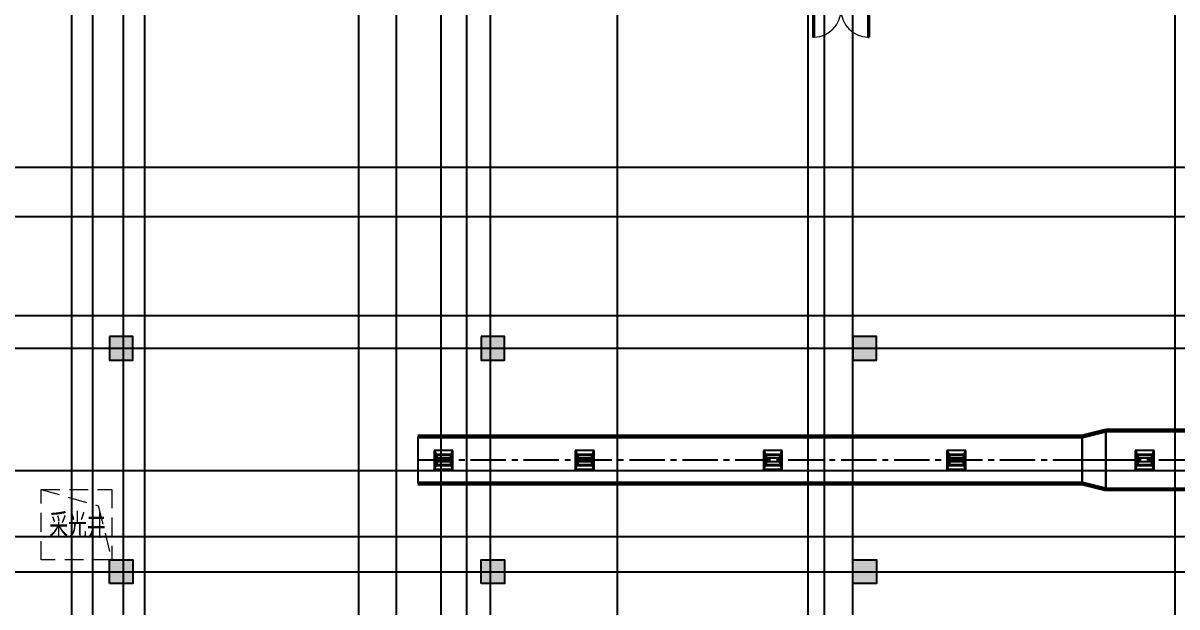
# Model space of a CAD drawing. Extents: x 369444 to 684549, y -549309 to 575337.
# Drawn here: x 481240 to 505762, y 97407 to 109823 of the extents above; entities that cross this region are included whole.
import ezdxf

# ---------------------------------------------------------------- set-up
doc = ezdxf.new("R2010")
doc.units = 0
doc.header["$LTSCALE"] = 1000
doc.header["$MEASUREMENT"] = 0
doc.linetypes.add('_DASH', pattern=[0.6000000000000001, 0.4, -0.2])
doc.linetypes.add('CENTER2', pattern=[1.125, 0.75, -0.125, 0.125, -0.125])
doc.layers.add('0-地库顶板开洞', color=211, linetype='Continuous', lineweight=0)
for name, color, linetype in [('COLUMN', 9, 'Continuous'), ('DOTE', 1, 'Continuous'), ('DUCT-排烟中心线', 5, 'CENTER2'), ('DUCT-排烟法兰', 4, 'Continuous'), ('DUCT-排烟管', 2, 'Continuous'), ('DUCT-排烟管端线', 4, 'Continuous'), ('WINDOW', 4, 'Continuous'), ('风管标注', 3, 'Continuous')]:
    doc.layers.add(name, color=color, linetype=linetype)
doc.styles.add('HNSJY', font='hnsjy-07.shx', dxfattribs={"width": 0.8, "bigfont": 'hnsjy-hz.shx'})

# ---------------------------------------------------------------- blocks, each defined once
blk = doc.blocks.new('column500')
h = blk.add_hatch(color=0)
h.dxf.hatch_style = 1
h.paths.add_polyline_path([(-216380.9106832733, -381439.8896648251), (-215880.9106832733, -381439.8896648251), (-215880.9106832733, -380939.8896648251), (-216380.9106832733, -380939.8896648251)])
at = {"color": 0}
blk.add_lwpolyline([(-216380.9106832733, -381439.8896648251), (-215880.9106832733, -381439.8896648251), (-215880.9106832733, -380939.8896648251), (-216380.9106832733, -380939.8896648251)], close=True, dxfattribs=at)
blk = doc.blocks.new('车库采光井开洞')
at = {"layer": '0-地库顶板开洞', "linetype": '_DASH'}
blk.add_lwpolyline([(38496570620.99999, 3907825764), (38496570620.99999, 3907827264.000001), (38496572120.99999, 3907827263.999998), (38496572120.99999, 3907825763.999999)], close=True, dxfattribs=at)
blk.add_lwpolyline([(38496570620.99999, 3907827264.000001), (38496571833.45985, 3907826915.785513), (38496572120.99999, 3907825763.999999)], dxfattribs=at)
at = {"layer": '0-地库顶板开洞', "linetype": '_DASH', "style": 'HNSJY', "width": 0.8}
blk.add_text('采光井', height=524.9999999999999, dxfattribs=at).set_placement((38496570794.87101, 3907826233.4361))
blk = doc.blocks.new('车库采光井aaa')
at = {"layer": '0-地库顶板开洞', "lineweight": -2}
blk.add_blockref('车库采光井开洞', (-5740156.962905884, -2632883.63121748), dxfattribs=at)
blk = doc.blocks.new('$DorLib2D$00000002')
for p, q in [((-0.5, -5.684341886080802e-17), (-0.5000000000000007, 0.4875)), ((-0.4750000000000007, 0.4875), (-0.5000000000000007, 0.4875)), ((-0.475, -2.842170943040401e-17), (-0.4750000000000007, 0.4875)), ((0.475, -2.842170943040401e-17), (0.4750000000000007, 0.4875)), ((0.4750000000000007, 0.4875), (0.5000000000000007, 0.4875)), ((0.5, -5.684341886080802e-17), (0.5000000000000007, 0.4875)), ((-0.5, -5.684341886080802e-17), (-0.475, -2.842170943040401e-17)), ((0.5, -5.684341886080802e-17), (0.475, -2.842170943040401e-17))]:
    blk.add_line(p, q)
at = {"lineweight": 13}
for centre, start, end in [((-0.4875, -4.263256414560601e-17), 0, 88.53071641864632), ((0.4875, -4.263256414560601e-17), 91.4692835813537, 180)]:
    blk.add_arc(centre, 0.4875, start, end, dxfattribs=at)
blk = doc.blocks.new('N-风管')
at = {"color": 0}
for p, q in [((38489325931.10485, 3905195205.368768, 2600), (38489325979.10485, 3905195116.479879, 2600)), ((38489326331.10485, 3905195205.368768, 2600), (38489325931.10485, 3905195205.368768, 2600)), ((38489325931.10485, 3905195205.368768, 2600), (38489325931.10485, 3905194805.368768, 2600)), ((38489326291.10485, 3905195042.405805, 2600), (38489325979.10485, 3905195042.405805, 2600)), ((38489326291.10485, 3905194968.331731, 2600), (38489325979.10485, 3905194968.331731, 2600)), ((38489326291.10485, 3905195116.479879, 2600), (38489326331.10485, 3905195205.368768, 2600)), ((38489326331.10485, 3905194805.368768, 2600), (38489326331.10485, 3905195205.368768, 2600)), ((38489328931.10485, 3905195205.368768, 2600), (38489328979.10485, 3905195116.479879, 2600)), ((38489329331.10485, 3905195205.368768, 2600), (38489328931.10485, 3905195205.368768, 2600)), ((38489328931.10485, 3905195205.368768, 2600), (38489328931.10485, 3905194805.368768, 2600)), ((38489329291.10485, 3905195042.405805, 2600), (38489328979.10485, 3905195042.405805, 2600)), ((38489329291.10485, 3905194968.331731, 2600), (38489328979.10485, 3905194968.331731, 2600)), ((38489329291.10485, 3905195116.479879, 2600), (38489329331.10485, 3905195205.368768, 2600)), ((38489329331.10485, 3905194805.368768, 2600), (38489329331.10485, 3905195205.368768, 2600)), ((38489332931.10485, 3905195205.368768, 2600), (38489332979.10485, 3905195116.479879, 2600)), ((38489333331.10485, 3905195205.368768, 2600), (38489332931.10485, 3905195205.368768, 2600)), ((38489332931.10485, 3905195205.368768, 2600), (38489332931.10485, 3905194805.368768, 2600)), ((38489333291.10485, 3905195042.405805, 2600), (38489332979.10485, 3905195042.405805, 2600)), ((38489333291.10485, 3905194968.331731, 2600), (38489332979.10485, 3905194968.331731, 2600)), ((38489333291.10485, 3905195116.479879, 2600), (38489333331.10485, 3905195205.368768, 2600)), ((38489333331.10485, 3905194805.368768, 2600), (38489333331.10485, 3905195205.368768, 2600)), ((38489336831.10485, 3905195205.368768, 2600), (38489336879.10485, 3905195116.479879, 2600)), ((38489337231.10485, 3905195205.368768, 2600), (38489336831.10485, 3905195205.368768, 2600)), ((38489336831.10485, 3905195205.368768, 2600), (38489336831.10485, 3905194805.368768, 2600)), ((38489337191.10485, 3905195042.405805, 2600), (38489336879.10485, 3905195042.405805, 2600)), ((38489337191.10485, 3905194968.331731, 2600), (38489336879.10485, 3905194968.331731, 2600)), ((38489337191.10485, 3905195116.479879, 2600), (38489337231.10485, 3905195205.368768, 2600)), ((38489337231.10485, 3905194805.368768, 2600), (38489337231.10485, 3905195205.368768, 2600)), ((38489340831.10485, 3905195205.368768, 2600), (38489340879.10485, 3905195116.479879, 2600)), ((38489341231.10485, 3905195205.368768, 2600), (38489340831.10485, 3905195205.368768, 2600)), ((38489340831.10485, 3905195205.368768, 2600), (38489340831.10485, 3905194805.368768, 2600)), ((38489341191.10485, 3905195042.405805, 2600), (38489340879.10485, 3905195042.405805, 2600)), ((38489341191.10485, 3905194968.331731, 2600), (38489340879.10485, 3905194968.331731, 2600)), ((38489341191.10485, 3905195116.479879, 2600), (38489341231.10485, 3905195205.368768, 2600)), ((38489341231.10485, 3905194805.368768, 2600), (38489341231.10485, 3905195205.368768, 2600)), ((38489325931.10485, 3905194805.368768, 2600), (38489325979.10485, 3905194894.257657, 2600)), ((38489326331.10485, 3905194805.368768, 2600), (38489326291.10485, 3905194894.257657, 2600)), ((38489328931.10485, 3905194805.368768, 2600), (38489328979.10485, 3905194894.257657, 2600)), ((38489329331.10485, 3905194805.368768, 2600), (38489329291.10485, 3905194894.257657, 2600)), ((38489332931.10485, 3905194805.368768, 2600), (38489332979.10485, 3905194894.257657, 2600)), ((38489333331.10485, 3905194805.368768, 2600), (38489333291.10485, 3905194894.257657, 2600)), ((38489336831.10485, 3905194805.368768, 2600), (38489336879.10485, 3905194894.257657, 2600)), ((38489337231.10485, 3905194805.368768, 2600), (38489337191.10485, 3905194894.257657, 2600)), ((38489340831.10485, 3905194805.368768, 2600), (38489340879.10485, 3905194894.257657, 2600)), ((38489341231.10485, 3905194805.368768, 2600), (38489341191.10485, 3905194894.257657, 2600))]:
    blk.add_line(p, q, dxfattribs=at)
at = {"color": 0, "lineweight": 40}
for p, q in [((38489325979.10485, 3905195116.479879, 2600), (38489325979.10485, 3905194894.257657, 2600)), ((38489325979.10485, 3905195116.479879, 2600), (38489326291.10485, 3905195116.479879, 2600)), ((38489326291.10485, 3905194894.257657, 2600), (38489326291.10485, 3905195116.479879, 2600)), ((38489328979.10485, 3905195116.479879, 2600), (38489328979.10485, 3905194894.257657, 2600)), ((38489328979.10485, 3905195116.479879, 2600), (38489329291.10485, 3905195116.479879, 2600)), ((38489329291.10485, 3905194894.257657, 2600), (38489329291.10485, 3905195116.479879, 2600)), ((38489332979.10485, 3905195116.479879, 2600), (38489332979.10485, 3905194894.257657, 2600)), ((38489332979.10485, 3905195116.479879, 2600), (38489333291.10485, 3905195116.479879, 2600)), ((38489333291.10485, 3905194894.257657, 2600), (38489333291.10485, 3905195116.479879, 2600)), ((38489336879.10485, 3905195116.479879, 2600), (38489336879.10485, 3905194894.257657, 2600)), ((38489336879.10485, 3905195116.479879, 2600), (38489337191.10485, 3905195116.479879, 2600)), ((38489337191.10485, 3905194894.257657, 2600), (38489337191.10485, 3905195116.479879, 2600)), ((38489340879.10485, 3905195116.479879, 2600), (38489340879.10485, 3905194894.257657, 2600)), ((38489340879.10485, 3905195116.479879, 2600), (38489341191.10485, 3905195116.479879, 2600)), ((38489341191.10485, 3905194894.257657, 2600), (38489341191.10485, 3905195116.479879, 2600)), ((38489325979.10485, 3905194894.257657, 2600), (38489326291.10485, 3905194894.257657, 2600)), ((38489328979.10485, 3905194894.257657, 2600), (38489329291.10485, 3905194894.257657, 2600)), ((38489332979.10485, 3905194894.257657, 2600), (38489333291.10485, 3905194894.257657, 2600)), ((38489336879.10485, 3905194894.257657, 2600), (38489337191.10485, 3905194894.257657, 2600)), ((38489340879.10485, 3905194894.257657, 2600), (38489341191.10485, 3905194894.257657, 2600))]:
    blk.add_line(p, q, dxfattribs=at)
at = {"color": 0, "linetype": 'Continuous'}
for p, q in [((38489326331.10485, 3905194805.368768, 2600), (38489325931.10485, 3905194805.368768, 2600)), ((38489329331.10485, 3905194805.368768, 2600), (38489328931.10485, 3905194805.368768, 2600)), ((38489333331.10485, 3905194805.368768, 2600), (38489332931.10485, 3905194805.368768, 2600)), ((38489337231.10485, 3905194805.368768, 2600), (38489336831.10485, 3905194805.368768, 2600)), ((38489341231.10485, 3905194805.368768, 2600), (38489340831.10485, 3905194805.368768, 2600))]:
    blk.add_line(p, q, dxfattribs=at)
at = {"layer": 'DUCT-排烟中心线', "color": 0}
for p, q in [((38489325582.92408, 3905195005.368768), (38489339706.76352, 3905195005.368768)), ((38489339706.96352, 3905195005.368768), (38489340206.96352, 3905195005.368768)), ((38489340207.16353, 3905195005.368768), (38489350277.16164, 3905195005.368754))]:
    blk.add_line(p, q, dxfattribs=at)
at = {"layer": 'DUCT-排烟法兰', "color": 0}
blk.add_line((38489340207.06352, 3905194350.368768), (38489340207.06352, 3905195660.368768), dxfattribs=at)
at = {"layer": 'DUCT-排烟管', "color": 0, "const_width": 90}
for points in [[(38489339706.76352, 3905195505.368768), (38489325582.92408, 3905195505.368768)], [(38489339706.96352, 3905195505.368768), (38489340206.96352, 3905195630.368768)], [(38489350277.16164, 3905195630.368754), (38489340207.16353, 3905195630.368768)], [(38489325582.92408, 3905194505.368768), (38489339706.76352, 3905194505.368768)], [(38489339706.96352, 3905194505.368768), (38489340206.96352, 3905194380.368768)], [(38489340207.16353, 3905194380.368768), (38489350277.16164, 3905194380.368754)]]:
    blk.add_lwpolyline(points, dxfattribs=at)
at = {"layer": 'DUCT-排烟管端线', "color": 0}
for p, q in [((38489325582.92408, 3905195505.368768), (38489325582.92408, 3905194505.368768)), ((38489339706.76352, 3905194505.368768), (38489339706.76352, 3905195505.368768)), ((38489339706.96352, 3905195505.368768), (38489339706.96352, 3905194505.368768)), ((38489340206.96352, 3905194380.368768), (38489340206.96352, 3905195630.368768)), ((38489340207.16353, 3905195630.368768), (38489340207.16353, 3905194380.368768))]:
    blk.add_line(p, q, dxfattribs=at)

msp = doc.modelspace()

# ---------------------------------------------------------------- linework, layer by layer
at = {"layer": 'DOTE', "color": 8}
for p, q in [((482274.4831018429, 59364.2341589618), (482274.4831018429, 476704.7720441509)), ((483374.4831018429, 59364.2341589618), (483374.4831018429, 476704.7720441509)), ((489174.4826440793, 59364.2341589618), (489174.4826440793, 476704.7720441509)), ((490124.4831018429, 59364.2341589618), (490124.4831018429, 476704.7720441509)), ((490674.4830408078, 59364.2341589618), (490674.4830408078, 476704.7720441509)), ((491174.4831018429, 59364.2341589618), (491174.4831018429, 476704.7720441509)), ((497924.4831018429, 59364.2341589618), (497924.4831018429, 476704.7720441509)), ((498874.4829263669, 59364.23415943864), (498874.4829721432, 476704.7720441509)), ((505724.4831018429, 59364.2341589618), (505724.4831018429, 476704.7720441509)), ((482724.4831018429, 59364.2341589618), (482724.4831018429, 261806.9745316196)), ((483824.4831018429, 59364.2341589618), (483824.4831018429, 261806.9745316196)), ((488374.482949255, 59364.23415705445), (488374.482949255, 261806.9745316196)), ((493874.482949255, 59364.23416182282), (493874.482949255, 261806.9745316196)), ((498274.4833078366, 59364.2341589618), (498274.4833078366, 261806.9745316196))]:
    msp.add_line(p, q, dxfattribs=at)
at = {"layer": 'DOTE', "color": 8, "lineweight": -2}
for p, q in [((377844.396836279, 106756.9744877506), (624570.9457483273, 106756.9744877506)), ((377844.3968591671, 105706.974547832), (624570.9457712155, 105706.974547832)), ((377844.3968515377, 103606.9170708347), (624570.9457635861, 103606.9170708347)), ((377844.3968515377, 102906.9746823001), (624570.9457635861, 102906.9746823001)), ((377844.3968591671, 100306.974547832), (624570.9457712155, 100306.974547832)), ((377844.3968515377, 98906.97447487595), (624570.9457635861, 98906.97447487595)), ((377844.3968515377, 98156.97471043351), (624570.9457635861, 98156.97471043351))]:
    msp.add_line(p, q, dxfattribs=at)

# ---------------------------------------------------------------- block references
at = {"layer": '0-地库顶板开洞', "lineweight": -2}
msp.add_blockref('车库采光井aaa', (-38490348839.55416, -3905094473.394068), dxfattribs=at)
at = {"layer": 'COLUMN', "color": 8, "rotation": 270}
for p in [(864514.3725976925, -113223.9359979939), (872414.3725976925, -113223.9359979939), (880314.3725976925, -113223.9359979939)]:
    msp.add_blockref('column500', p, dxfattribs=at)
at = {"layer": 'COLUMN', "color": 8, "xscale": -1, "rotation": 270}
for p in [(864514.3725976925, 314287.8853964496), (872414.3725976925, 314287.8853964496), (880314.3725976925, 314287.8853964496)]:
    msp.add_blockref('column500', p, dxfattribs=at)
at = {"layer": 'WINDOW', "xscale": 1200, "yscale": 1200, "zscale": -1200, "rotation": 180}
msp.add_blockref('$DorLib2D$00000002', (498624.4902353268, 110106.97560498), dxfattribs=at)
at = {"layer": '风管标注', "color": 8}
msp.add_blockref('N-风管', (-38488835956.18143, -3905094473.394068), dxfattribs=at)

doc.saveas('drawing.dxf')
